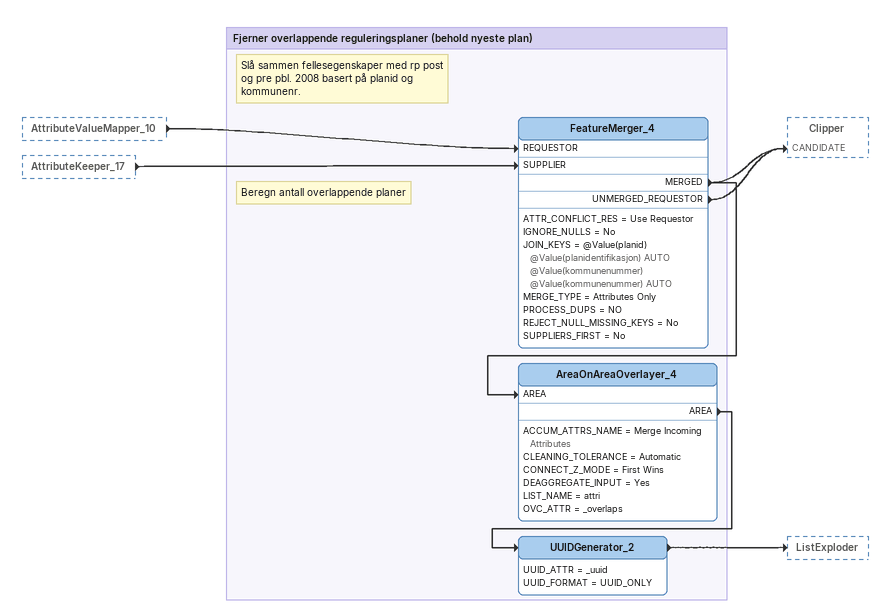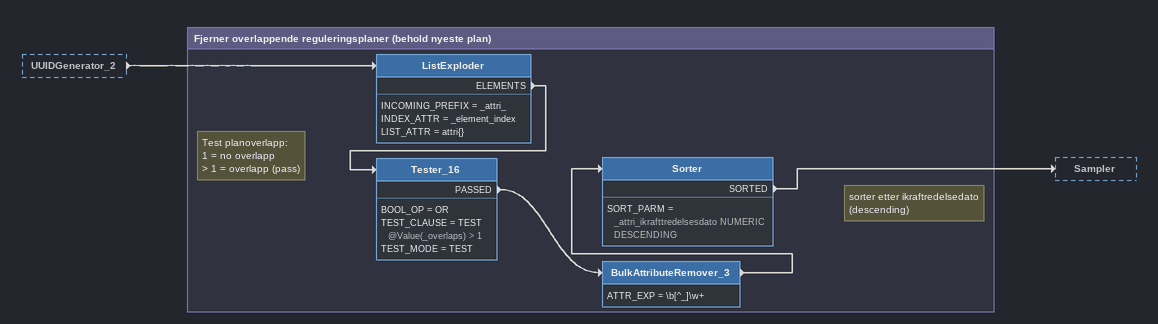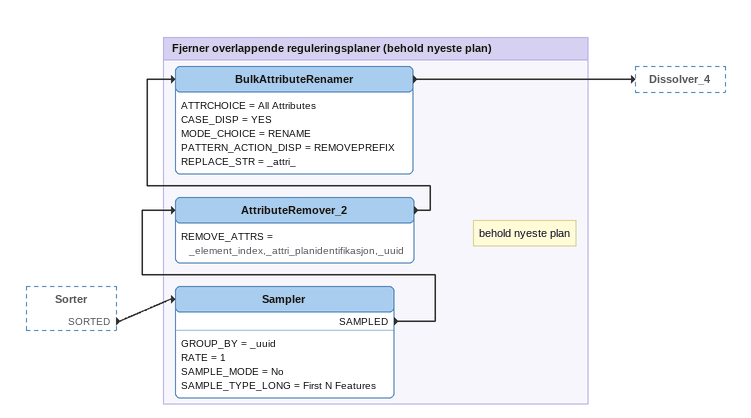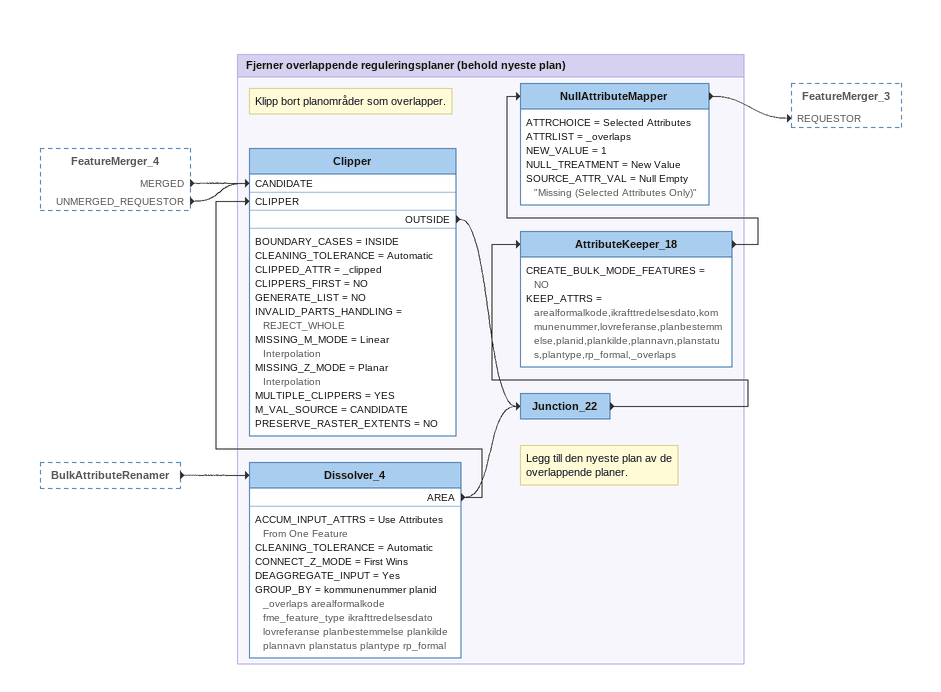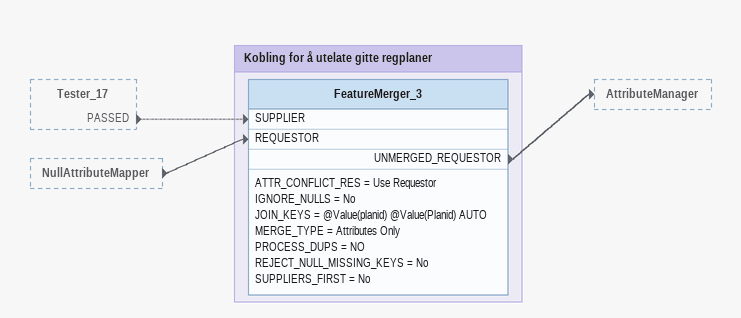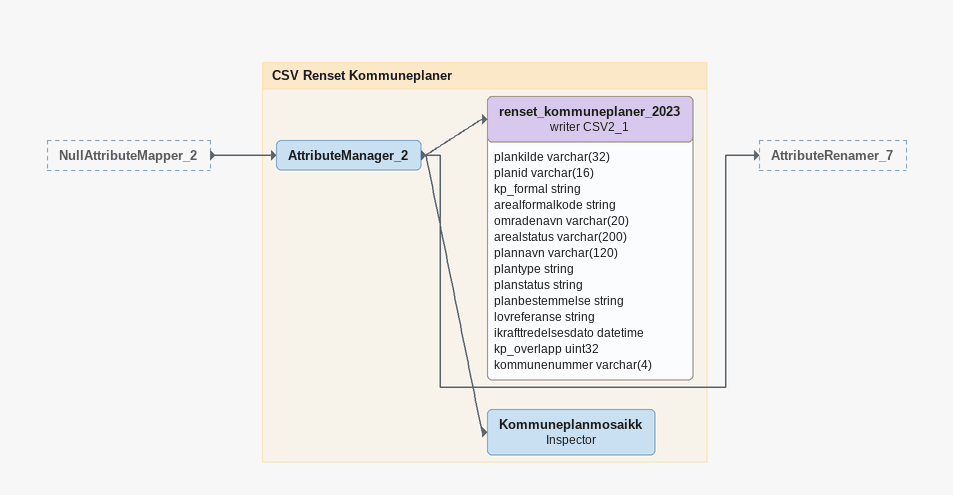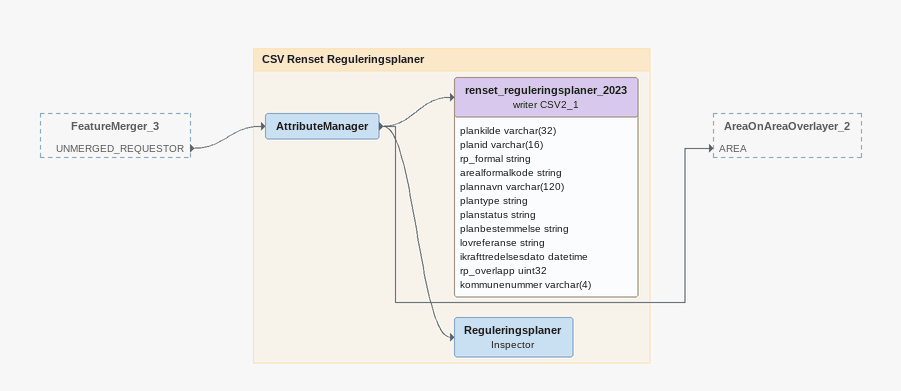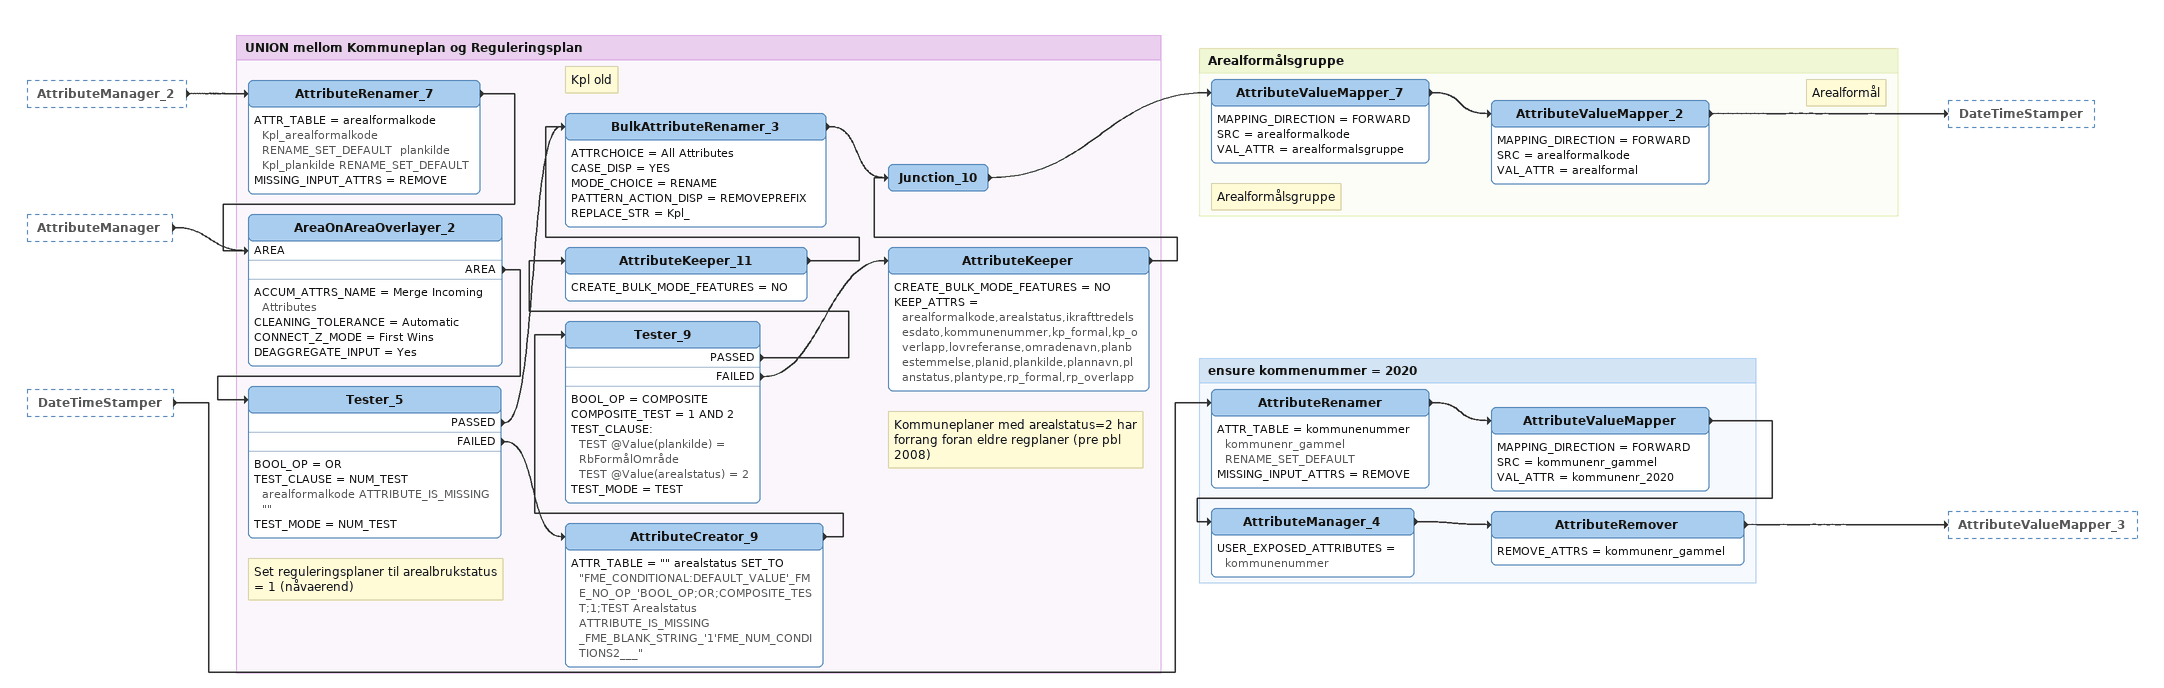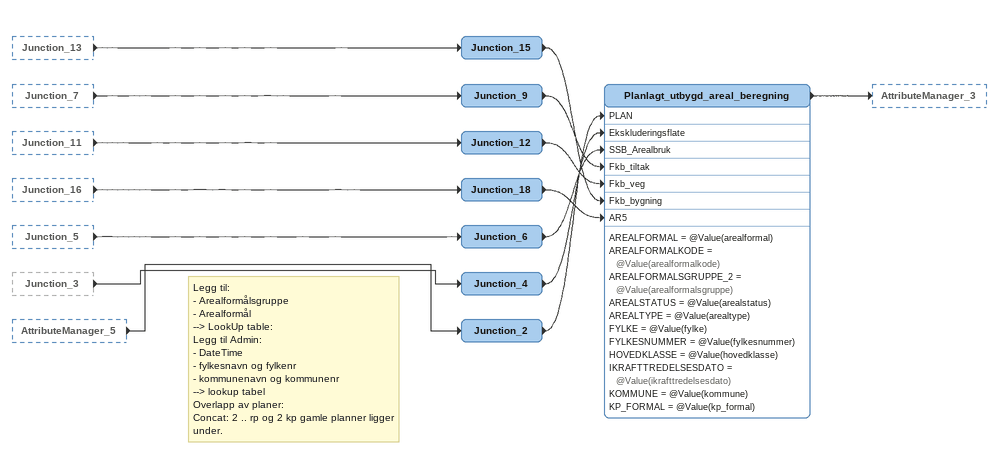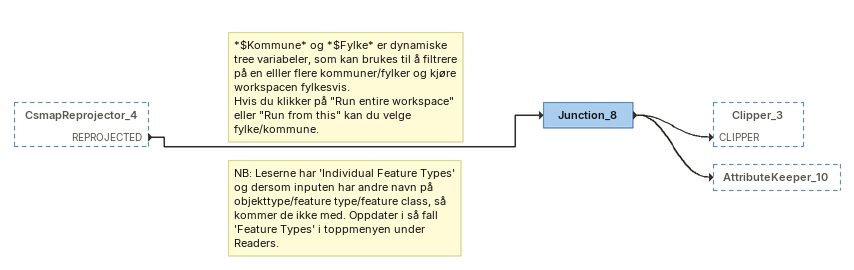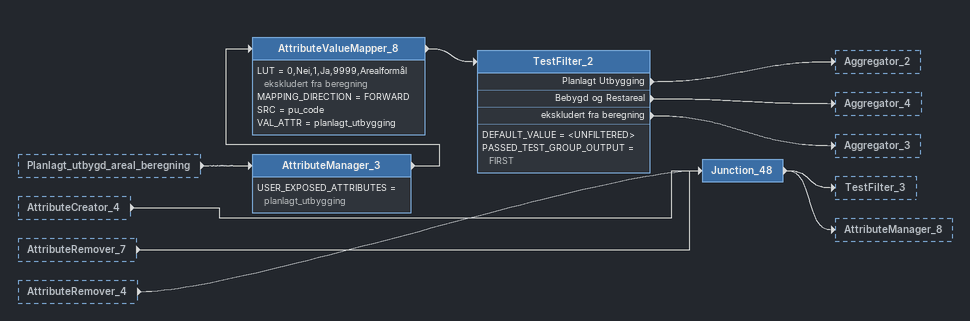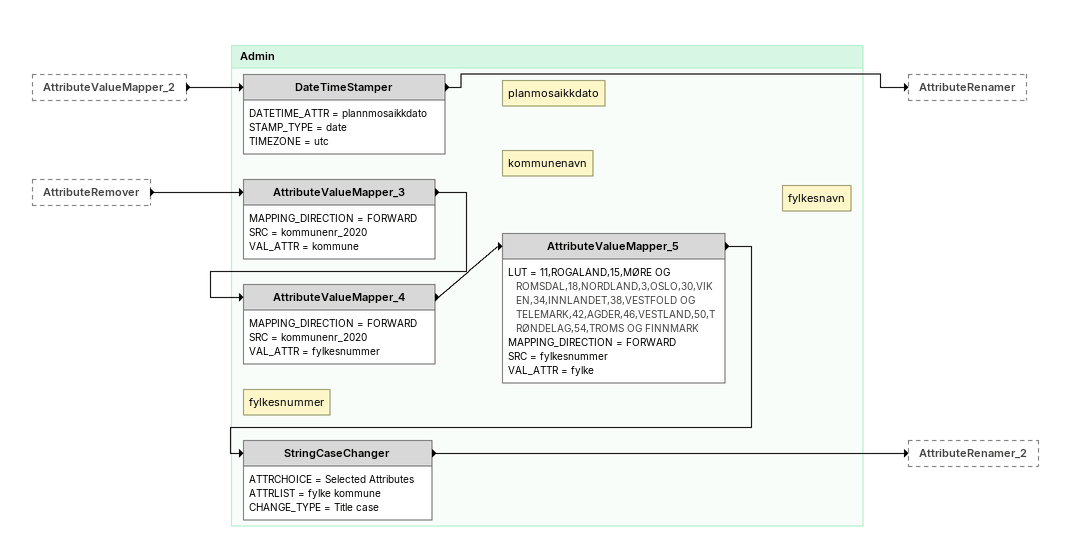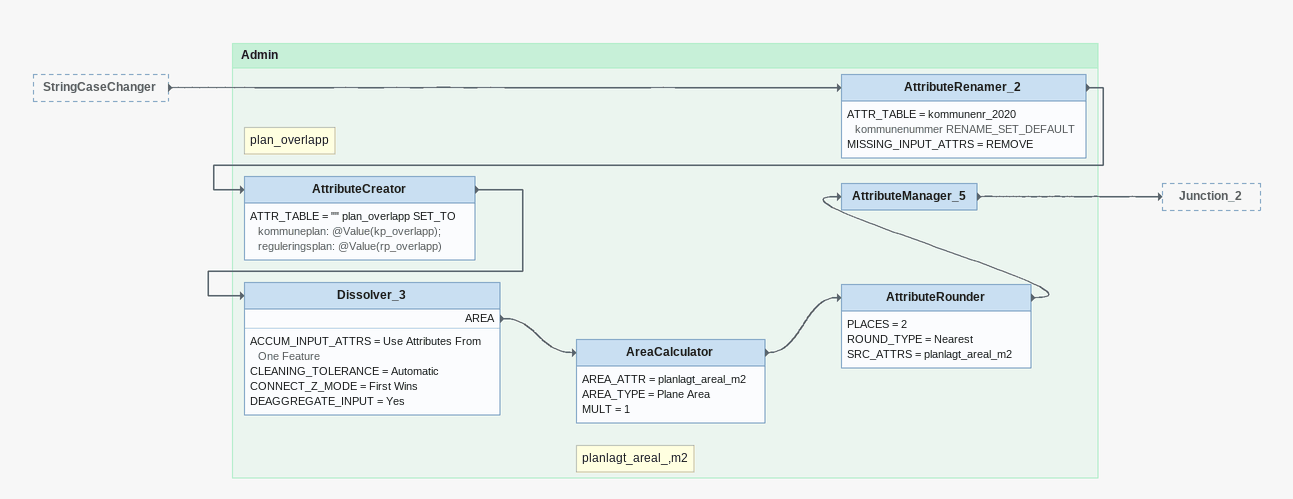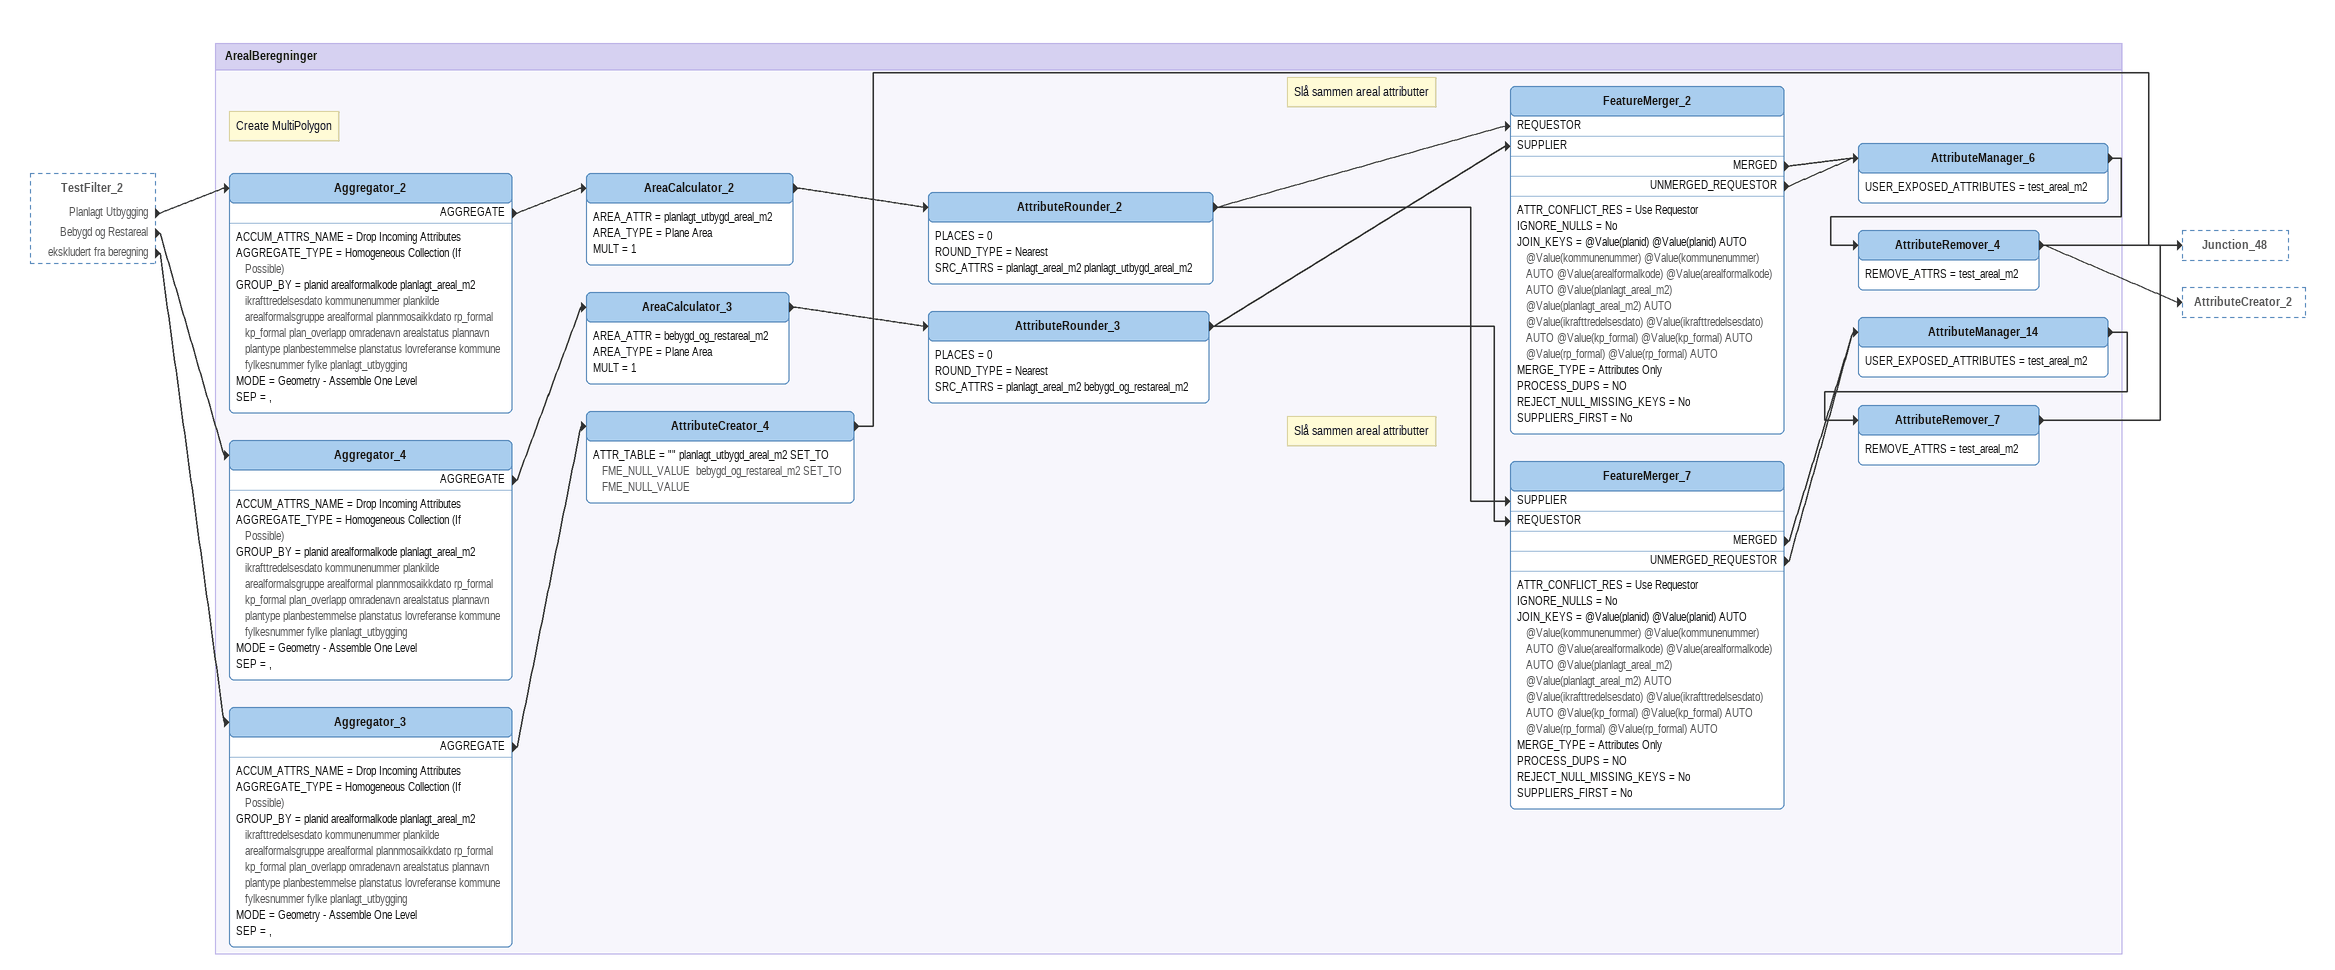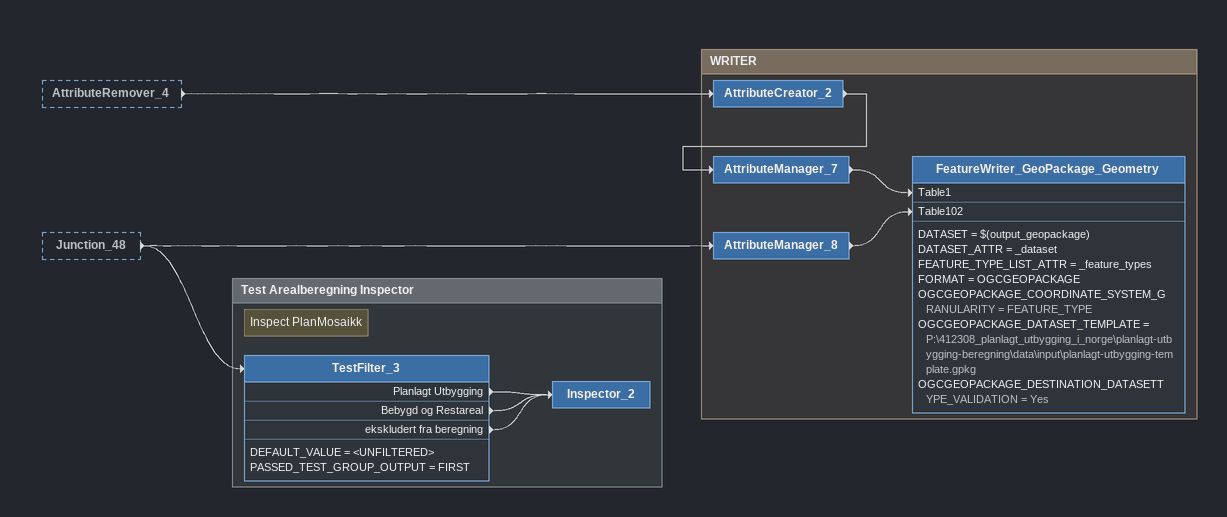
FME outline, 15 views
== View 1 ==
AttributeValueMapper_10 [outside]
    -> FeatureMerger_4 [REQUESTOR]
AttributeKeeper_17 [outside]
    -> FeatureMerger_4 [SUPPLIER]

Bookmark: Fjerner overlappende reguleringsplaner (behold nyeste plan)
Note: Slå sammen fellesegenskaper med rp post og pre pbl. 2008 basert på planid og kommunenr.
FeatureMerger_4
    ATTR_CONFLICT_RES = Use Requestor
    IGNORE_NULLS = No
    JOIN_KEYS = @Value(planid) @Value(planidentifikasjon) AUTO @Value(kommunenummer) @Value(kommunenummer) AUTO
    MERGE_TYPE = Attributes Only
    PROCESS_DUPS = NO
    REJECT_NULL_MISSING_KEYS = No
    SUPPLIERS_FIRST = No
    MERGED -> AreaOnAreaOverlayer_4 [AREA]
    MERGED -> Clipper [CANDIDATE]
    UNMERGED_REQUESTOR -> Clipper [CANDIDATE]
Note: Beregn antall overlappende planer
AreaOnAreaOverlayer_4
    ACCUM_ATTRS_NAME = Merge Incoming Attributes
    CLEANING_TOLERANCE = Automatic
    CONNECT_Z_MODE = First Wins
    DEAGGREGATE_INPUT = Yes
    LIST_NAME = attri
    OVC_ATTR = _overlaps
    AREA -> UUIDGenerator_2
UUIDGenerator_2
    UUID_ATTR = _uuid
    UUID_FORMAT = UUID_ONLY
    -> ListExploder

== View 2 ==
UUIDGenerator_2 [outside]
    -> ListExploder

Bookmark: Fjerner overlappende reguleringsplaner (behold nyeste plan)
ListExploder
    INCOMING_PREFIX = _attri_
    INDEX_ATTR = _element_index
    LIST_ATTR = attri{}
    ELEMENTS -> Tester_16
Note: Test planoverlapp: / 1 = no overlapp / > 1 = overlapp (pass)
Tester_16
    BOOL_OP = OR
    TEST_CLAUSE = TEST @Value(_overlaps) > 1
    TEST_MODE = TEST
    PASSED -> BulkAttributeRemover_3
BulkAttributeRemover_3
    ATTR_EXP = \b[^_]\w+
    -> Sorter
Note: sorter etter ikraftredelsedato (descending)
Sorter
    SORT_PARM = _attri_ikrafttredelsesdato NUMERIC DESCENDING
    SORTED -> Sampler

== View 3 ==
Sorter [outside]
    SORTED -> Sampler

Bookmark: Fjerner overlappende reguleringsplaner (behold nyeste plan)
Note: behold nyeste plan
Sampler
    GROUP_BY = _uuid
    RATE = 1
    SAMPLE_MODE = No
    SAMPLE_TYPE_LONG = First N Features
    SAMPLED -> AttributeRemover_2
AttributeRemover_2
    REMOVE_ATTRS = _element_index,_attri_planidentifikasjon,_uuid
    -> BulkAttributeRenamer
BulkAttributeRenamer
    ATTRCHOICE = All Attributes
    CASE_DISP = YES
    MODE_CHOICE = RENAME
    PATTERN_ACTION_DISP = REMOVEPREFIX
    REPLACE_STR = _attri_
    -> Dissolver_4

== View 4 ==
FeatureMerger_4 [outside]
    MERGED -> Clipper [CANDIDATE]
    UNMERGED_REQUESTOR -> Clipper [CANDIDATE]
BulkAttributeRenamer [outside]
    -> Dissolver_4

Bookmark: Fjerner overlappende reguleringsplaner (behold nyeste plan)
Dissolver_4
    ACCUM_INPUT_ATTRS = Use Attributes From One Feature
    CLEANING_TOLERANCE = Automatic
    CONNECT_Z_MODE = First Wins
    DEAGGREGATE_INPUT = Yes
    GROUP_BY = kommunenummer planid _overlaps arealformalkode fme_feature_type ikrafttredelsesdato lovreferanse planbestemmelse plankilde plannavn planstatus plantype rp_formal
    AREA -> Clipper [CLIPPER]
    AREA -> Junction_22
Note: Klipp bort planområder som overlapper.
Clipper
    BOUNDARY_CASES = INSIDE
    CLEANING_TOLERANCE = Automatic
    CLIPPED_ATTR = _clipped
    CLIPPERS_FIRST = NO
    GENERATE_LIST = NO
    INVALID_PARTS_HANDLING = REJECT_WHOLE
    MISSING_M_MODE = Linear Interpolation
    MISSING_Z_MODE = Planar Interpolation
    MULTIPLE_CLIPPERS = YES
    M_VAL_SOURCE = CANDIDATE
    PRESERVE_RASTER_EXTENTS = NO
    OUTSIDE -> Junction_22
Note: Legg till den nyeste plan av de overlappende planer.
Junction_22
    -> AttributeKeeper_18
AttributeKeeper_18
    CREATE_BULK_MODE_FEATURES = NO
    KEEP_ATTRS = arealformalkode,ikrafttredelsesdato,kommunenummer,lovreferanse,planbestemmelse,planid,plankilde,plannavn,planstatus,plantype,rp_formal,_overlaps
    -> NullAttributeMapper
NullAttributeMapper
    ATTRCHOICE = Selected Attributes
    ATTRLIST = _overlaps
    NEW_VALUE = 1
    NULL_TREATMENT = New Value
    SOURCE_ATTR_VAL = Null Empty "Missing (Selected Attributes Only)"
    -> FeatureMerger_3 [REQUESTOR]

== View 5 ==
Tester_17 [outside]
    PASSED -> FeatureMerger_3 [SUPPLIER] [off]
NullAttributeMapper [outside]
    -> FeatureMerger_3 [REQUESTOR]

Bookmark: Kobling for å utelate gitte regplaner
FeatureMerger_3
    ATTR_CONFLICT_RES = Use Requestor
    IGNORE_NULLS = No
    JOIN_KEYS = @Value(planid) @Value(Planid) AUTO
    MERGE_TYPE = Attributes Only
    PROCESS_DUPS = NO
    REJECT_NULL_MISSING_KEYS = No
    SUPPLIERS_FIRST = No
    UNMERGED_REQUESTOR -> AttributeManager

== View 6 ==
NullAttributeMapper_2 [outside]
    -> AttributeManager_2

Bookmark: CSV Renset Kommuneplaner
AttributeManager_2
    -> Kommuneplanmosaikk
    -> renset_kommuneplaner_2023 (writer CSV2_1)
    -> AttributeRenamer_7
renset_kommuneplaner_2023 (writer CSV2_1)
    attributes: plankilde varchar(32), planid varchar(16), kp_formal string, arealformalkode string, omradenavn varchar(20), arealstatus varchar(200), plannavn varchar(120), plantype string, planstatus string, planbestemmelse string, lovreferanse string, ikrafttredelsesdato datetime, kp_overlapp uint32, kommunenummer varchar(4)
Kommuneplanmosaikk: Inspector

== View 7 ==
FeatureMerger_3 [outside]
    UNMERGED_REQUESTOR -> AttributeManager

Bookmark: CSV Renset Reguleringsplaner
AttributeManager
    -> AreaOnAreaOverlayer_2 [AREA]
    -> Reguleringsplaner
    -> renset_reguleringsplaner_2023 (writer CSV2_1)
renset_reguleringsplaner_2023 (writer CSV2_1)
    attributes: plankilde varchar(32), planid varchar(16), rp_formal string, arealformalkode string, plannavn varchar(120), plantype string, planstatus string, planbestemmelse string, lovreferanse string, ikrafttredelsesdato datetime, rp_overlapp uint32, kommunenummer varchar(4)
Reguleringsplaner: Inspector

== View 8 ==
AttributeManager_2 [outside]
    -> AttributeRenamer_7
AttributeManager [outside]
    -> AreaOnAreaOverlayer_2 [AREA]
DateTimeStamper [outside]
    -> AttributeRenamer

Bookmark: UNION mellom Kommuneplan og Reguleringsplan
AttributeRenamer_7
    ATTR_TABLE = arealformalkode Kpl_arealformalkode RENAME_SET_DEFAULT  plankilde Kpl_plankilde RENAME_SET_DEFAULT
    MISSING_INPUT_ATTRS = REMOVE
    -> AreaOnAreaOverlayer_2 [AREA]
AreaOnAreaOverlayer_2
    ACCUM_ATTRS_NAME = Merge Incoming Attributes
    CLEANING_TOLERANCE = Automatic
    CONNECT_Z_MODE = First Wins
    DEAGGREGATE_INPUT = Yes
    AREA -> Tester_5
Tester_5
    BOOL_OP = OR
    TEST_CLAUSE = NUM_TEST arealformalkode ATTRIBUTE_IS_MISSING ""
    TEST_MODE = NUM_TEST
    PASSED -> BulkAttributeRenamer_3
    FAILED -> AttributeCreator_9
Note: Set reguleringsplaner til arealbrukstatus = 1 (nåvaerend)
AttributeCreator_9
    ATTR_TABLE = "" arealstatus SET_TO "FME_CONDITIONAL:DEFAULT_VALUE'_FME_NO_OP_'BOOL_OP;OR;COMPOSITE_TEST;1;TEST Arealstatus ATTRIBUTE_IS_MISSING _FME_BLANK_STRING_'1'FME_NUM_CONDITIONS2___"
    -> Tester_9
Note: Kommuneplaner med arealstatus=2 har forrang foran eldre regplaner (pre pbl 2008)
Tester_9
    BOOL_OP = COMPOSITE
    COMPOSITE_TEST = 1 AND 2
    TEST_CLAUSE:
      TEST @Value(plankilde) = RbFormålOmråde
      TEST @Value(arealstatus) = 2
    TEST_MODE = TEST
    PASSED -> AttributeKeeper_11
    FAILED -> AttributeKeeper
AttributeKeeper_11
    CREATE_BULK_MODE_FEATURES = NO
    -> BulkAttributeRenamer_3
Note: Kpl old
BulkAttributeRenamer_3
    ATTRCHOICE = All Attributes
    CASE_DISP = YES
    MODE_CHOICE = RENAME
    PATTERN_ACTION_DISP = REMOVEPREFIX
    REPLACE_STR = Kpl_
    -> Junction_10
AttributeKeeper
    CREATE_BULK_MODE_FEATURES = NO
    KEEP_ATTRS = arealformalkode,arealstatus,ikrafttredelsesdato,kommunenummer,kp_formal,kp_overlapp,lovreferanse,omradenavn,planbestemmelse,planid,plankilde,plannavn,planstatus,plantype,rp_formal,rp_overlapp
    -> Junction_10
Junction_10
    -> AttributeValueMapper_7

Bookmark: Arealformålsgruppe
Note: Arealformålsgruppe
AttributeValueMapper_7
    MAPPING_DIRECTION = FORWARD
    SRC = arealformalkode
    VAL_ATTR = arealformalsgruppe
    -> AttributeValueMapper_2
Note: Arealformål
AttributeValueMapper_2
    MAPPING_DIRECTION = FORWARD
    SRC = arealformalkode
    VAL_ATTR = arealformal
    -> DateTimeStamper

Bookmark: ensure kommenummer = 2020
AttributeRenamer
    ATTR_TABLE = kommunenummer kommunenr_gammel RENAME_SET_DEFAULT
    MISSING_INPUT_ATTRS = REMOVE
    -> AttributeValueMapper
AttributeValueMapper
    MAPPING_DIRECTION = FORWARD
    SRC = kommunenr_gammel
    VAL_ATTR = kommunenr_2020
    -> AttributeManager_4
AttributeManager_4
    USER_EXPOSED_ATTRIBUTES = kommunenummer
    -> AttributeRemover
AttributeRemover
    REMOVE_ATTRS = kommunenr_gammel
    -> AttributeValueMapper_3

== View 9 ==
Junction_13 [outside]
    -> Junction_15
Junction_7 [outside]
    -> Junction_9
Junction_11 [outside]
    -> Junction_12
Junction_16 [outside]
    -> Junction_18
Junction_5 [outside]
    -> Junction_6
Junction_3 [outside]
    -> Junction_4
AttributeManager_5 [outside]
    -> Junction_2
Junction_4
    -> Planlagt_utbygd_areal_beregning [Ekskluderingsflate]
Junction_9
    -> Planlagt_utbygd_areal_beregning [Fkb_tiltak]
Junction_12
    -> Planlagt_utbygd_areal_beregning [Fkb_veg]
Junction_15
    -> Planlagt_utbygd_areal_beregning [Fkb_bygning]
Junction_6
    -> Planlagt_utbygd_areal_beregning [SSB_Arealbruk]
Junction_18
    -> Planlagt_utbygd_areal_beregning [AR5]
Note: Legg til: / - Arealformålsgruppe / - Arealformål / --> LookUp table: / Legg til Admin: / - DateTime / - fylkesnavn og fylkenr / - kommunenavn og kommunenr / --> lookup tabel / Overlapp av planer: / Concat: 2 .. rp og 2 kp gamle planner ligger under.
Junction_2
    -> Planlagt_utbygd_areal_beregning [PLAN]
Planlagt_utbygd_areal_beregning
    AREALFORMAL = @Value(arealformal)
    AREALFORMALKODE = @Value(arealformalkode)
    AREALFORMALSGRUPPE_2 = @Value(arealformalsgruppe)
    AREALSTATUS = @Value(arealstatus)
    AREALTYPE = @Value(arealtype)
    FYLKE = @Value(fylke)
    FYLKESNUMMER = @Value(fylkesnummer)
    HOVEDKLASSE = @Value(hovedklasse)
    IKRAFTTREDELSESDATO = @Value(ikrafttredelsesdato)
    KOMMUNE = @Value(kommune)
    KP_FORMAL = @Value(kp_formal)
    -> AttributeManager_3

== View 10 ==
CsmapReprojector_4 [outside]
    REPROJECTED -> Junction_8
Note: *$Kommune* og *$Fylke* er dynamiske tree variabeler, som kan brukes til å filtrere på en elller flere kommuner/fylker og kjøre workspacen fylkesvis. / Hvis du klikker på "Run entire workspace" eller "Run from this" kan du velge fylke/kommune.
Note: NB: Leserne har 'Individual Feature Types' og dersom inputen har andre navn på objekttype/feature type/feature class, så kommer de ikke med. Oppdater i så fall 'Feature Types' i toppmenyen under Readers.
Junction_8
    -> Clipper_3 [CLIPPER]
    -> AttributeKeeper_10

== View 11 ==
Planlagt_utbygd_areal_beregning [outside]
    -> AttributeManager_3
AttributeCreator_4 [outside]
    -> Junction_48
AttributeRemover_7 [outside]
    -> Junction_48
AttributeRemover_4 [outside]
    -> Junction_48
AttributeManager_3
    USER_EXPOSED_ATTRIBUTES = planlagt_utbygging
    -> AttributeValueMapper_8
AttributeValueMapper_8
    LUT = 0,Nei,1,Ja,9999,Arealformål ekskludert fra beregning
    MAPPING_DIRECTION = FORWARD
    SRC = pu_code
    VAL_ATTR = planlagt_utbygging
    -> TestFilter_2
TestFilter_2
    DEFAULT_VALUE = <UNFILTERED>
    PASSED_TEST_GROUP_OUTPUT = FIRST
    Planlagt Utbygging -> Aggregator_2
    Bebygd og Restareal -> Aggregator_4
    ekskludert fra beregning -> Aggregator_3
Junction_48
    -> TestFilter_3
    -> AttributeManager_8

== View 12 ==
AttributeValueMapper_2 [outside]
    -> DateTimeStamper
AttributeRemover [outside]
    -> AttributeValueMapper_3

Bookmark: Admin
Note: planmosaikkdato
DateTimeStamper
    DATETIME_ATTR = plannmosaikkdato
    STAMP_TYPE = date
    TIMEZONE = utc
    -> AttributeRenamer
Note: kommunenavn
AttributeValueMapper_3
    MAPPING_DIRECTION = FORWARD
    SRC = kommunenr_2020
    VAL_ATTR = kommune
    -> AttributeValueMapper_4
Note: fylkesnummer
AttributeValueMapper_4
    MAPPING_DIRECTION = FORWARD
    SRC = kommunenr_2020
    VAL_ATTR = fylkesnummer
    -> AttributeValueMapper_5
Note: fylkesnavn
AttributeValueMapper_5
    LUT = 11,ROGALAND,15,MØRE OG ROMSDAL,18,NORDLAND,3,OSLO,30,VIKEN,34,INNLANDET,38,VESTFOLD OG TELEMARK,42,AGDER,46,VESTLAND,50,TRØNDELAG,54,TROMS OG FINNMARK
    MAPPING_DIRECTION = FORWARD
    SRC = fylkesnummer
    VAL_ATTR = fylke
    -> StringCaseChanger
StringCaseChanger
    ATTRCHOICE = Selected Attributes
    ATTRLIST = fylke kommune
    CHANGE_TYPE = Title case
    -> AttributeRenamer_2

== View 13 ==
StringCaseChanger [outside]
    -> AttributeRenamer_2

Bookmark: Admin
AttributeRenamer_2
    ATTR_TABLE = kommunenr_2020 kommunenummer RENAME_SET_DEFAULT
    MISSING_INPUT_ATTRS = REMOVE
    -> AttributeCreator
Note: plan_overlapp
AttributeCreator
    ATTR_TABLE = "" plan_overlapp SET_TO kommuneplan: @Value(kp_overlapp); reguleringsplan: @Value(rp_overlapp)
    -> Dissolver_3
Dissolver_3
    ACCUM_INPUT_ATTRS = Use Attributes From One Feature
    CLEANING_TOLERANCE = Automatic
    CONNECT_Z_MODE = First Wins
    DEAGGREGATE_INPUT = Yes
    AREA -> AreaCalculator
Note: planlagt_areal_,m2
AreaCalculator
    AREA_ATTR = planlagt_areal_m2
    AREA_TYPE = Plane Area
    MULT = 1
    -> AttributeRounder
AttributeRounder
    PLACES = 2
    ROUND_TYPE = Nearest
    SRC_ATTRS = planlagt_areal_m2
    -> AttributeManager_5
AttributeManager_5
    -> Junction_2

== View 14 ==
TestFilter_2 [outside]
    Planlagt Utbygging -> Aggregator_2
    Bebygd og Restareal -> Aggregator_4
    ekskludert fra beregning -> Aggregator_3

Bookmark: ArealBeregninger
Note: Create MultiPolygon
Aggregator_2
    ACCUM_ATTRS_NAME = Drop Incoming Attributes
    AGGREGATE_TYPE = Homogeneous Collection (If Possible)
    GROUP_BY = planid arealformalkode planlagt_areal_m2 ikrafttredelsesdato kommunenummer plankilde arealformalsgruppe arealformal plannmosaikkdato rp_formal kp_formal plan_overlapp omradenavn arealstatus plannavn plantype planbestemmelse planstatus lovreferanse kommune fylkesnummer fylke planlagt_utbygging
    MODE = Geometry - Assemble One Level
    SEP = ,
    AGGREGATE -> AreaCalculator_2
AreaCalculator_2
    AREA_ATTR = planlagt_utbygd_areal_m2
    AREA_TYPE = Plane Area
    MULT = 1
    -> AttributeRounder_2
AttributeRounder_2
    PLACES = 0
    ROUND_TYPE = Nearest
    SRC_ATTRS = planlagt_areal_m2 planlagt_utbygd_areal_m2
    -> FeatureMerger_2 [REQUESTOR]
    -> FeatureMerger_7 [SUPPLIER]
Aggregator_4
    ACCUM_ATTRS_NAME = Drop Incoming Attributes
    AGGREGATE_TYPE = Homogeneous Collection (If Possible)
    GROUP_BY = planid arealformalkode planlagt_areal_m2 ikrafttredelsesdato kommunenummer plankilde arealformalsgruppe arealformal plannmosaikkdato rp_formal kp_formal plan_overlapp omradenavn arealstatus plannavn plantype planbestemmelse planstatus lovreferanse kommune fylkesnummer fylke planlagt_utbygging
    MODE = Geometry - Assemble One Level
    SEP = ,
    AGGREGATE -> AreaCalculator_3
AreaCalculator_3
    AREA_ATTR = bebygd_og_restareal_m2
    AREA_TYPE = Plane Area
    MULT = 1
    -> AttributeRounder_3
AttributeRounder_3
    PLACES = 0
    ROUND_TYPE = Nearest
    SRC_ATTRS = planlagt_areal_m2 bebygd_og_restareal_m2
    -> FeatureMerger_2 [SUPPLIER]
    -> FeatureMerger_7 [REQUESTOR]
Note: Slå sammen areal attributter
FeatureMerger_2
    ATTR_CONFLICT_RES = Use Requestor
    IGNORE_NULLS = No
    JOIN_KEYS = @Value(planid) @Value(planid) AUTO @Value(kommunenummer) @Value(kommunenummer) AUTO @Value(arealformalkode) @Value(arealformalkode) AUTO @Value(planlagt_areal_m2) @Value(planlagt_areal_m2) AUTO @Value(ikrafttredelsesdato) @Value(ikrafttredelsesdato) AUTO @Value(kp_formal) @Value(kp_formal) AUTO @Value(rp_formal) @Value(rp_formal) AUTO
    MERGE_TYPE = Attributes Only
    PROCESS_DUPS = NO
    REJECT_NULL_MISSING_KEYS = No
    SUPPLIERS_FIRST = No
    MERGED -> AttributeManager_6
    UNMERGED_REQUESTOR -> AttributeManager_6
AttributeManager_6
    USER_EXPOSED_ATTRIBUTES = test_areal_m2
    -> AttributeRemover_4
AttributeRemover_4
    REMOVE_ATTRS = test_areal_m2
    -> AttributeCreator_2
    -> Junction_48
Note: Slå sammen areal attributter
FeatureMerger_7
    ATTR_CONFLICT_RES = Use Requestor
    IGNORE_NULLS = No
    JOIN_KEYS = @Value(planid) @Value(planid) AUTO @Value(kommunenummer) @Value(kommunenummer) AUTO @Value(arealformalkode) @Value(arealformalkode) AUTO @Value(planlagt_areal_m2) @Value(planlagt_areal_m2) AUTO @Value(ikrafttredelsesdato) @Value(ikrafttredelsesdato) AUTO @Value(kp_formal) @Value(kp_formal) AUTO @Value(rp_formal) @Value(rp_formal) AUTO
    MERGE_TYPE = Attributes Only
    PROCESS_DUPS = NO
    REJECT_NULL_MISSING_KEYS = No
    SUPPLIERS_FIRST = No
    MERGED -> AttributeManager_14
    UNMERGED_REQUESTOR -> AttributeManager_14
AttributeManager_14
    USER_EXPOSED_ATTRIBUTES = test_areal_m2
    -> AttributeRemover_7
AttributeRemover_7
    REMOVE_ATTRS = test_areal_m2
    -> Junction_48
Aggregator_3
    ACCUM_ATTRS_NAME = Drop Incoming Attributes
    AGGREGATE_TYPE = Homogeneous Collection (If Possible)
    GROUP_BY = planid arealformalkode planlagt_areal_m2 ikrafttredelsesdato kommunenummer plankilde arealformalsgruppe arealformal plannmosaikkdato rp_formal kp_formal plan_overlapp omradenavn arealstatus plannavn plantype planbestemmelse planstatus lovreferanse kommune fylkesnummer fylke planlagt_utbygging
    MODE = Geometry - Assemble One Level
    SEP = ,
    AGGREGATE -> AttributeCreator_4
AttributeCreator_4
    ATTR_TABLE = "" planlagt_utbygd_areal_m2 SET_TO FME_NULL_VALUE  bebygd_og_restareal_m2 SET_TO FME_NULL_VALUE
    -> Junction_48

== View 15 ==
AttributeRemover_4 [outside]
    -> AttributeCreator_2
Junction_48 [outside]
    -> TestFilter_3
    -> AttributeManager_8

Bookmark: WRITER
AttributeCreator_2
    -> AttributeManager_7
AttributeManager_7
    -> FeatureWriter_GeoPackage_Geometry [Table1]
AttributeManager_8
    -> FeatureWriter_GeoPackage_Geometry [Table102]
FeatureWriter_GeoPackage_Geometry
    DATASET = $(output_geopackage)
    DATASET_ATTR = _dataset
    FEATURE_TYPE_LIST_ATTR = _feature_types
    FORMAT = OGCGEOPACKAGE
    OGCGEOPACKAGE_COORDINATE_SYSTEM_GRANULARITY = FEATURE_TYPE
    OGCGEOPACKAGE_DATASET_TEMPLATE = P:\412308_planlagt_utbygging_i_norge\planlagt-utbygging-beregning\data\input\planlagt-utbygging-template.gpkg
    OGCGEOPACKAGE_DESTINATION_DATASETTYPE_VALIDATION = Yes

Bookmark: Test Arealberegning Inspector
Note: Inspect PlanMosaikk
TestFilter_3
    DEFAULT_VALUE = <UNFILTERED>
    PASSED_TEST_GROUP_OUTPUT = FIRST
    Planlagt Utbygging -> Inspector_2
    Bebygd og Restareal -> Inspector_2
    ekskludert fra beregning -> Inspector_2
Inspector_2
